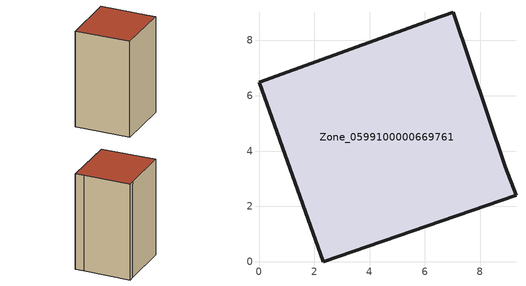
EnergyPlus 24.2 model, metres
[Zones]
Zone_0599100000669761
 floor ground (C_G): 0,6.49 6.25,8.75 7.03,9.02 8.9,3.44 9.29,2.4 2.33,0 z0
 wall outside (C_F): 2.33,0 9.29,2.4 8.9,3.44 7.03,9.02 6.25,8.75 0,6.49 2.33,0 z0:12.24
 roof outside (C_R): 6.25,8.75 0,6.49 2.33,0 9.29,2.4 8.9,3.44 7.03,9.02 z12.24
[BUILDING]
Pand.0599100000669761: North Axis=0; Terrain=City; Loads Convergence Tolerance Value=0.04; Temperature Convergence Tolerance Value=0.4; Solar Distribution=FullExterior; Maximum Number of Warmup Days=25; Minimum Number of Warmup Days=1
[Site:Location]
Rotterdam.The.Hague.AP_ZH_NLD Design_Conditions: Latitude=51.96; Longitude=4.45; Time Zone=1; Elevation=-4.5
[SITE:GROUNDTEMPERATURE:BUILDINGSURFACE]
18, 18, 18, 18, 18, 18, 18, 18, 18, 18, 18, 18
[MATERIAL] Thermal Absorptance=0.9; Solar Absorptance=0.7; Visible Absorptance=0.7
Name | Roughness | Thickness | Conductivity | Density | Specific Heat
G.TI.1946 | MediumSmooth | 0.15 | 1 | 540 | 1210
F.TI.1946 | Rough | 0.3 | 0.857143 | 1920 | 840
R.TI.1946 | MediumRough | 0.2 | 0.1 | 1500 | 1000
[CONSTRUCTION]
C_G: G.TI.1946
C_F: F.TI.1946
C_R: R.TI.1946
[ZONE]
Zone_0599100000669761: Type=1; Multiplier=1; Ceiling Height=Autocalculate; Volume=Autocalculate; Floor Area=autocalculate; Part of Total Floor Area=Yes
[ZONEINFILTRATION:DESIGNFLOWRATE]
Infil_Zone_0599100000669761: Zone or ZoneList or Space or SpaceList=Zone_0599100000669761; Schedule=AlwaysOn; Design Flow Rate Calculation Method=Flow/Area; Flow Rate per Floor Area=0.003; Constant Term Coefficient=1; Temperature Term Coefficient=0; Velocity Term Coefficient=0; Velocity Squared Term Coefficient=0
[HVACTEMPLATE:ZONE:IDEALLOADSAIRSYSTEM]
Zone_0599100000669761: Maximum Heating Supply Air Temperature=50; Minimum Cooling Supply Air Temperature=13; Maximum Heating Supply Air Humidity Ratio=0.0156; Minimum Cooling Supply Air Humidity Ratio=0.0077; Heating Limit=NoLimit; Cooling Limit=NoLimit; Dehumidification Control Type=ConstantSensibleHeatRatio; Cooling Sensible Heat Ratio=0.7; Dehumidification Setpoint=60; Humidification Control Type=None; Humidification Setpoint=30; Outdoor Air Method=None; Outdoor Air Flow Rate per Person=0.00944; Outdoor Air Flow Rate per Zone Floor Area=0; Outdoor Air Flow Rate per Zone=0; Demand Controlled Ventilation Type=None; Outdoor Air Economizer Type=NoEconomizer; Heat Recovery Type=None; Sensible Heat Recovery Effectiveness=0.7; Latent Heat Recovery Effectiveness=0.65
[ZONECONTROL:THERMOSTAT]
ThermostatControl_Zone_0599100000669761: Zone or ZoneList=Zone_0599100000669761; Control Type Schedule=DualSetpointControlType; Control 1=Thermostat_Zone_0599100000669761; Temperature Difference Between Cutout And Setpoint=0
[THERMOSTATSETPOINT:DUALSETPOINT]
Thermostat_Zone_0599100000669761: Heating Setpoint Temperature Schedule=HeatingSetpoint_Zone_0599100000669761; Cooling Setpoint Temperature Schedule=CoolingSetpoint_Zone_0599100000669761
[SCHEDULE:COMPACT]
HeatingSetpoint_Zone_0599100000669761: Through: 12/31, For: AllDays, Until: 24:00, 21
CoolingSetpoint_Zone_0599100000669761: Through: 12/31, For: AllDays, Until: 24:00, 24
DualSetpointControlType: Through: 12/31, For: AllDays, Until: 24:00, 4
AlwaysOn: Through: 12/31, For: AllDays, Until: 24:00, 1
